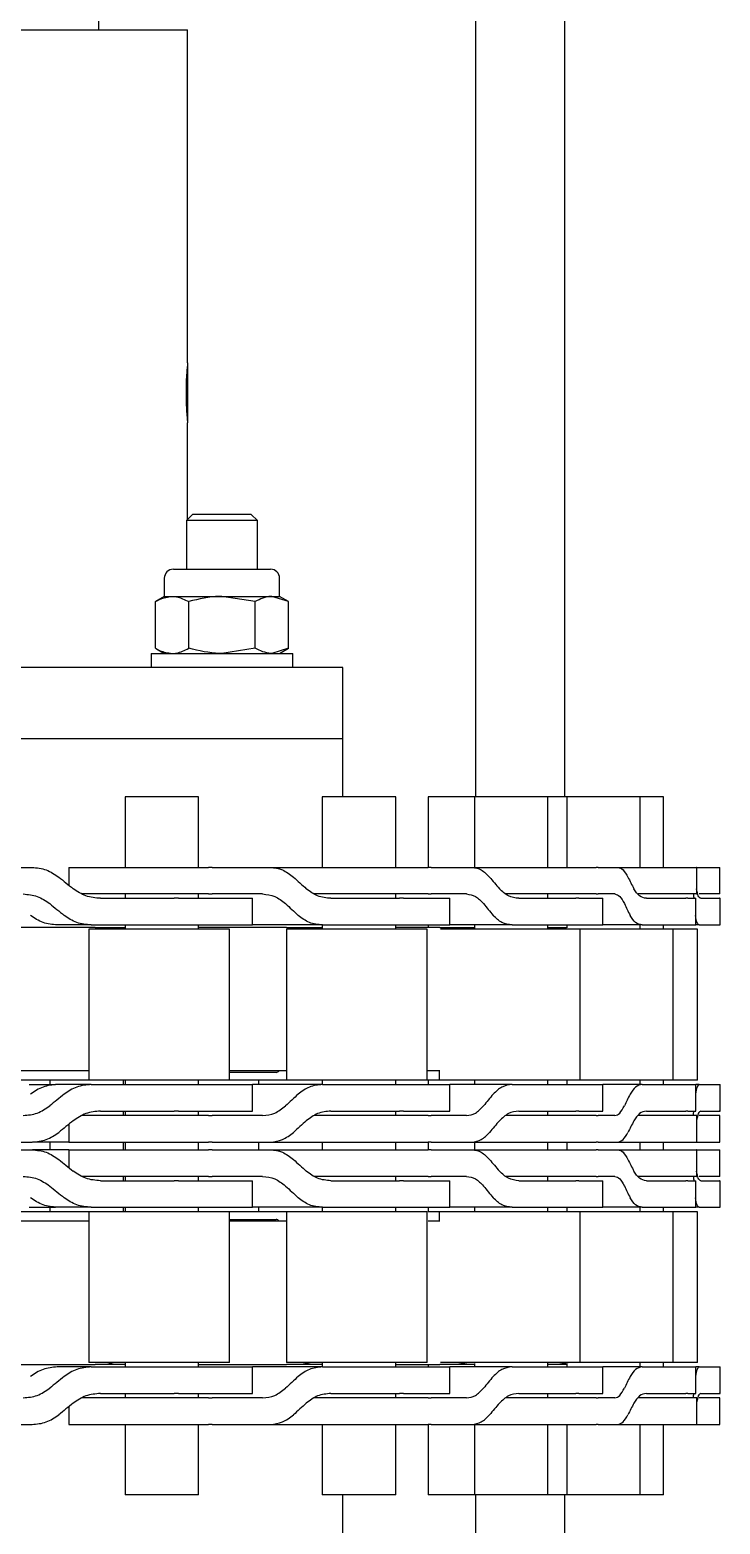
# Model space of a CAD drawing. Header units: millimetres. Extents: x 0 to 11880, y 0 to 8400.
# Drawn here: x 10841.7 to 10919.5, y 5155.5 to 5324.2 of the extents above; entities that cross this region are included whole.
import ezdxf

# ---------------------------------------------------------------- set-up
doc = ezdxf.new("R2010")
doc.units = ezdxf.units.MM
doc.header["$LTSCALE"] = 20

msp = doc.modelspace()

# ---------------------------------------------------------------- linework, layer by layer
at = {"color": 7, "linetype": 'Continuous', "lineweight": 25}
for p, q in [((10891.98, 5237.65), (10891.98, 5330.25)), ((10901.98, 5330.25), (10901.98, 5237.65)), ((10849.48, 5324.25), (10849.48, 5328.75)), ((10826.98, 5324.25), (10859.48, 5324.25)), ((10859.48, 5286.65), (10859.48, 5324.25)), ((10859.48, 5286.56), (10859.48, 5279.94)), ((10859.48, 5268.98), (10859.48, 5279.89)), ((10860.04, 5269.55), (10859.35, 5268.86)), ((10859.35, 5268.86), (10859.35, 5263.35)), ((10867.35, 5268.86), (10859.35, 5268.86)), ((10866.66, 5269.55), (10860.04, 5269.55)), ((10867.35, 5268.86), (10866.66, 5269.55)), ((10867.35, 5263.35), (10867.35, 5268.86)), ((10857.87, 5263.35), (10858.6, 5263.35)), ((10858.6, 5263.35), (10868.83, 5263.35)), ((10856.85, 5262.33), (10856.85, 5260.29)), ((10869.85, 5260.29), (10869.85, 5262.33)), ((10856.85, 5260.29), (10855.84, 5259.71)), ((10856.85, 5260.29), (10857.72, 5260.29)), ((10857.72, 5260.29), (10863.35, 5260.29)), ((10867.1, 5259.71), (10863.35, 5260.29)), ((10863.35, 5260.29), (10868.98, 5260.29)), ((10868.98, 5260.29), (10869.85, 5260.29)), ((10870.85, 5259.71), (10868.98, 5260.29)), ((10870.85, 5259.71), (10869.85, 5260.29)), ((10855.84, 5254.43), (10855.84, 5259.71)), ((10859.6, 5254.43), (10859.6, 5259.71)), ((10867.1, 5254.43), (10867.1, 5259.71)), ((10870.85, 5254.43), (10870.85, 5259.71)), ((10855.35, 5253.85), (10855.35, 5252.25)), ((10855.35, 5253.85), (10871.35, 5253.85)), ((10855.84, 5254.43), (10856.85, 5253.85)), ((10867.1, 5254.43), (10863.35, 5253.85)), ((10870.85, 5254.43), (10868.98, 5253.85)), ((10869.85, 5253.85), (10870.85, 5254.43)), ((10871.35, 5252.25), (10871.35, 5253.85)), ((10876.98, 5252.25), (10776.98, 5252.25)), ((10876.98, 5244.25), (10876.98, 5252.25)), ((10776.98, 5244.25), (10876.98, 5244.25)), ((10876.98, 5237.65), (10876.98, 5244.25)), ((10852.43, 5237.65), (10852.43, 5229.69)), ((10860.71, 5237.65), (10852.43, 5237.65)), ((10860.71, 5229.69), (10860.71, 5237.65)), ((10874.67, 5237.65), (10874.67, 5229.69)), ((10882.95, 5237.65), (10874.67, 5237.65)), ((10882.95, 5229.69), (10882.95, 5237.65)), ((10886.6, 5237.65), (10886.6, 5229.69)), ((10891.84, 5237.65), (10886.6, 5237.65)), ((10891.84, 5237.65), (10891.84, 5229.69)), ((10900.12, 5237.65), (10891.84, 5237.65)), ((10900.12, 5229.69), (10900.12, 5237.65)), ((10902.25, 5237.65), (10900.12, 5237.65)), ((10902.25, 5237.65), (10902.25, 5229.69)), ((10910.53, 5237.65), (10902.25, 5237.65)), ((10910.53, 5229.69), (10910.53, 5237.65)), ((10913.17, 5237.65), (10910.53, 5237.65)), ((10913.17, 5229.69), (10913.17, 5237.65)), ((10835.16, 5229.69), (10841.93, 5229.69)), ((10846.07, 5229.69), (10846.07, 5227.68)), ((10846.07, 5229.69), (10861.82, 5229.69)), ((10862.26, 5229.69), (10861.82, 5229.69)), ((10862.26, 5229.69), (10863.15, 5229.69)), ((10863.15, 5229.69), (10868.8, 5229.69)), ((10868.8, 5229.69), (10886.62, 5229.69)), ((10886.95, 5229.69), (10886.62, 5229.69)), ((10886.95, 5229.69), (10887.6, 5229.69)), ((10887.6, 5229.69), (10891.57, 5229.69)), ((10891.53, 5229.69), (10905.57, 5229.69)), ((10905.78, 5229.69), (10905.57, 5229.69)), ((10905.78, 5229.69), (10906.11, 5229.69)), ((10906.11, 5229.69), (10908.03, 5229.69)), ((10908.03, 5229.69), (10916.84, 5229.69)), ((10916.89, 5229.69), (10916.84, 5229.69)), ((10916.89, 5229.69), (10916.92, 5229.69)), ((10916.92, 5226.69), (10916.92, 5229.69)), ((10916.92, 5229.69), (10919.53, 5229.69)), ((10919.53, 5226.69), (10919.53, 5229.69)), ((10861.82, 5226.69), (10847.51, 5226.69)), ((10852.43, 5226.69), (10852.43, 5226.2)), ((10860.71, 5226.2), (10860.71, 5226.69)), ((10861.82, 5226.69), (10862.26, 5226.69)), ((10863.15, 5226.69), (10862.26, 5226.69)), ((10867.94, 5226.69), (10863.15, 5226.69)), ((10886.62, 5226.69), (10873.74, 5226.69)), ((10882.95, 5226.2), (10882.95, 5226.69)), ((10886.62, 5226.69), (10886.95, 5226.69)), ((10887.6, 5226.69), (10886.95, 5226.69)), ((10890.94, 5226.69), (10887.6, 5226.69)), ((10905.57, 5226.69), (10895.39, 5226.69)), ((10900.12, 5226.2), (10900.12, 5226.69)), ((10905.57, 5226.69), (10905.78, 5226.69)), ((10906.11, 5226.69), (10905.78, 5226.69)), ((10907.69, 5226.69), (10906.11, 5226.69)), ((10916.84, 5226.69), (10910.31, 5226.69)), ((10916.84, 5226.69), (10916.89, 5226.69)), ((10916.92, 5226.69), (10916.89, 5226.69)), ((10919.53, 5226.69), (10917.17, 5226.69)), ((10849.64, 5226.2), (10856.86, 5226.2)), ((10856.86, 5226.2), (10857.97, 5226.2)), ((10858.46, 5226.2), (10857.97, 5226.2)), ((10858.46, 5226.2), (10866.78, 5226.2)), ((10866.78, 5223.2), (10866.78, 5226.2)), ((10875.63, 5226.2), (10882.36, 5226.2)), ((10882.36, 5226.2), (10883.39, 5226.2)), ((10883.82, 5226.2), (10883.39, 5226.2)), ((10883.82, 5226.2), (10889.07, 5226.2)), ((10889.07, 5223.2), (10889.07, 5226.2)), ((10896.85, 5226.2), (10902.44, 5226.2)), ((10902.44, 5226.2), (10903.28, 5226.2)), ((10903.61, 5226.2), (10903.28, 5226.2)), ((10903.61, 5226.2), (10906.31, 5226.2)), ((10906.31, 5223.2), (10906.31, 5226.2)), ((10911.23, 5226.2), (10915.14, 5226.2)), ((10915.14, 5226.2), (10915.7, 5226.2)), ((10915.9, 5226.2), (10915.7, 5226.2)), ((10915.9, 5226.2), (10916.81, 5226.2)), ((10916.81, 5223.2), (10916.81, 5226.2)), ((10917.37, 5226.2), (10919.2, 5226.2)), ((10919.2, 5226.2), (10919.44, 5226.2)), ((10919.49, 5226.2), (10919.44, 5226.2)), ((10919.49, 5226.2), (10919.55, 5226.2)), ((10919.55, 5223.2), (10919.55, 5226.2)), ((10849.03, 5222.91), (10836.66, 5222.91)), ((10848.61, 5223.2), (10844.77, 5223.2)), ((10848.61, 5223.2), (10856.86, 5223.2)), ((10850.5, 5222.84), (10849.03, 5222.91)), ((10849.03, 5222.91), (10852.43, 5222.91)), ((10852.43, 5223.2), (10852.43, 5222.7)), ((10856.86, 5223.2), (10857.97, 5223.2)), ((10857.97, 5223.2), (10858.46, 5223.2)), ((10858.46, 5223.2), (10866.78, 5223.2)), ((10860.71, 5222.7), (10860.71, 5223.2)), ((10870.62, 5222.91), (10860.71, 5222.91)), ((10874.69, 5223.2), (10866.78, 5223.2)), ((10872.52, 5222.84), (10870.62, 5222.91)), ((10870.62, 5222.91), (10874.67, 5222.91)), ((10874.67, 5223.2), (10874.67, 5222.73)), ((10874.69, 5223.2), (10882.36, 5223.2)), ((10882.36, 5223.2), (10883.39, 5223.2)), ((10882.95, 5222.7), (10882.95, 5223.2)), ((10887.94, 5222.91), (10882.95, 5222.91)), ((10883.39, 5223.2), (10883.82, 5223.2)), ((10883.82, 5223.2), (10889.07, 5223.2)), ((10886.6, 5223.2), (10886.6, 5222.91)), ((10890.08, 5222.84), (10887.94, 5222.91)), ((10887.94, 5222.91), (10891.84, 5222.91)), ((10896.1, 5223.2), (10889.07, 5223.2)), ((10891.84, 5223.2), (10891.84, 5222.82)), ((10896.1, 5223.2), (10902.44, 5223.2)), ((10900.12, 5222.7), (10900.12, 5223.2)), ((10900.12, 5222.91), (10902.23, 5222.91)), ((10901.46, 5222.84), (10900.12, 5222.88)), ((10902.25, 5223.2), (10902.25, 5222.87)), ((10902.44, 5223.2), (10903.28, 5223.2)), ((10903.28, 5223.2), (10903.61, 5223.2)), ((10903.61, 5223.2), (10906.31, 5223.2)), ((10910.74, 5223.2), (10906.31, 5223.2)), ((10910.53, 5222.7), (10910.53, 5223.2)), ((10910.74, 5223.2), (10915.14, 5223.2)), ((10913.17, 5222.7), (10913.17, 5223.2)), ((10915.14, 5223.2), (10915.7, 5223.2)), ((10915.7, 5223.2), (10915.9, 5223.2)), ((10915.9, 5223.2), (10916.81, 5223.2)), ((10917.19, 5223.2), (10916.81, 5223.2)), ((10917.19, 5223.2), (10919.2, 5223.2)), ((10919.2, 5223.2), (10919.44, 5223.2)), ((10919.44, 5223.2), (10919.49, 5223.2)), ((10919.49, 5223.2), (10919.55, 5223.2)), ((10848.34, 5222.7), (10848.34, 5205.68)), ((10864.22, 5222.7), (10848.34, 5222.7)), ((10851.13, 5222.7), (10850.5, 5222.84)), ((10864.22, 5205.68), (10864.22, 5222.7)), ((10870.63, 5222.7), (10870.63, 5205.68)), ((10886.51, 5222.7), (10870.63, 5222.7)), ((10873.38, 5222.7), (10872.52, 5222.84)), ((10886.51, 5205.68), (10886.51, 5222.7)), ((10903.75, 5222.7), (10888.01, 5222.7)), ((10891.09, 5222.7), (10890.08, 5222.84)), ((10902.52, 5222.7), (10901.46, 5222.84)), ((10903.75, 5205.68), (10903.75, 5222.7)), ((10914.25, 5222.7), (10903.75, 5222.7)), ((10914.25, 5205.68), (10914.25, 5222.7)), ((10916.99, 5222.7), (10914.25, 5222.7)), ((10916.99, 5205.68), (10916.99, 5222.7)), ((10839.06, 5206.75), (10848.34, 5206.75)), ((10864.22, 5206.75), (10870.62, 5206.75)), ((10869.45, 5206.55), (10864.22, 5206.55)), ((10886.51, 5206.75), (10887.94, 5206.75)), ((10887.87, 5206.75), (10887.87, 5205.68)), ((10848.34, 5205.68), (10840.46, 5205.68)), ((10841.62, 5205.18), (10844.13, 5205.18)), ((10843.95, 5205.68), (10843.95, 5205.18)), ((10844.13, 5205.18), (10844.58, 5205.18)), ((10844.77, 5205.18), (10844.58, 5205.18)), ((10848.61, 5205.18), (10844.77, 5205.18)), ((10864.22, 5205.68), (10848.34, 5205.68)), ((10848.61, 5205.18), (10856.86, 5205.18)), ((10852.23, 5205.18), (10852.23, 5205.68)), ((10852.43, 5205.68), (10852.43, 5205.18)), ((10856.86, 5205.18), (10857.97, 5205.18)), ((10857.97, 5205.18), (10858.46, 5205.18)), ((10858.46, 5205.18), (10866.78, 5205.18)), ((10860.71, 5205.18), (10860.71, 5205.68)), ((10870.63, 5205.68), (10864.22, 5205.68)), ((10866.78, 5202.18), (10866.78, 5205.18)), ((10874.69, 5205.18), (10866.78, 5205.18)), ((10867.46, 5205.68), (10867.46, 5205.18)), ((10886.51, 5205.68), (10870.63, 5205.68)), ((10874.67, 5205.68), (10874.67, 5205.18)), ((10874.69, 5205.18), (10882.36, 5205.18)), ((10882.36, 5205.18), (10883.39, 5205.18)), ((10882.95, 5205.18), (10882.95, 5205.68)), ((10883.39, 5205.18), (10883.82, 5205.18)), ((10883.82, 5205.18), (10889.07, 5205.18)), ((10887.87, 5205.68), (10886.51, 5205.68)), ((10886.6, 5205.68), (10886.6, 5205.18)), ((10903.75, 5205.68), (10887.87, 5205.68)), ((10889.07, 5202.18), (10889.07, 5205.18)), ((10896.1, 5205.18), (10889.07, 5205.18)), ((10891.84, 5205.68), (10891.84, 5205.18)), ((10896.1, 5205.18), (10902.44, 5205.18)), ((10900.12, 5205.18), (10900.12, 5205.68)), ((10902.25, 5205.68), (10902.25, 5205.18)), ((10902.44, 5205.18), (10903.28, 5205.18)), ((10903.28, 5205.18), (10903.61, 5205.18)), ((10903.61, 5205.18), (10906.31, 5205.18)), ((10914.25, 5205.68), (10903.75, 5205.68)), ((10906.31, 5202.18), (10906.31, 5205.18)), ((10910.74, 5205.18), (10906.31, 5205.18)), ((10910.53, 5205.18), (10910.53, 5205.68)), ((10910.74, 5205.18), (10915.14, 5205.18)), ((10913.17, 5205.18), (10913.17, 5205.68)), ((10916.99, 5205.68), (10914.25, 5205.68)), ((10915.14, 5205.18), (10915.7, 5205.18)), ((10915.7, 5205.18), (10915.9, 5205.18)), ((10915.9, 5205.18), (10916.81, 5205.18)), ((10916.81, 5202.18), (10916.81, 5205.18)), ((10917.19, 5205.18), (10916.81, 5205.18)), ((10917.19, 5205.18), (10919.2, 5205.18)), ((10919.2, 5205.18), (10919.44, 5205.18)), ((10919.44, 5205.18), (10919.49, 5205.18)), ((10919.49, 5205.18), (10919.55, 5205.18)), ((10919.55, 5202.18), (10919.55, 5205.18)), ((10861.82, 5201.69), (10847.51, 5201.69)), ((10849.64, 5202.18), (10856.86, 5202.18)), ((10852.23, 5201.69), (10852.23, 5202.18)), ((10852.43, 5202.18), (10852.43, 5201.69)), ((10856.86, 5202.18), (10857.97, 5202.18)), ((10858.46, 5202.18), (10857.97, 5202.18)), ((10858.46, 5202.18), (10866.78, 5202.18)), ((10860.71, 5201.69), (10860.71, 5202.18)), ((10861.82, 5201.69), (10862.26, 5201.69)), ((10863.15, 5201.69), (10862.26, 5201.69)), ((10867.94, 5201.69), (10863.15, 5201.69)), ((10886.62, 5201.69), (10873.74, 5201.69)), ((10875.63, 5202.18), (10882.36, 5202.18)), ((10882.36, 5202.18), (10883.39, 5202.18)), ((10882.95, 5201.69), (10882.95, 5202.18)), ((10883.82, 5202.18), (10883.39, 5202.18)), ((10883.82, 5202.18), (10889.07, 5202.18)), ((10886.62, 5201.69), (10886.95, 5201.69)), ((10887.6, 5201.69), (10886.95, 5201.69)), ((10890.94, 5201.69), (10887.6, 5201.69)), ((10905.57, 5201.69), (10895.39, 5201.69)), ((10896.85, 5202.18), (10902.44, 5202.18)), ((10900.12, 5201.69), (10900.12, 5202.18)), ((10902.44, 5202.18), (10903.28, 5202.18)), ((10903.61, 5202.18), (10903.28, 5202.18)), ((10903.61, 5202.18), (10906.31, 5202.18)), ((10905.57, 5201.69), (10905.78, 5201.69)), ((10906.11, 5201.69), (10905.78, 5201.69)), ((10907.69, 5201.69), (10906.11, 5201.69)), ((10916.84, 5201.69), (10910.31, 5201.69)), ((10911.23, 5202.18), (10915.14, 5202.18)), ((10915.14, 5202.18), (10915.7, 5202.18)), ((10915.9, 5202.18), (10915.7, 5202.18)), ((10915.9, 5202.18), (10916.81, 5202.18)), ((10916.84, 5201.69), (10916.89, 5201.69)), ((10916.92, 5201.69), (10916.89, 5201.69)), ((10916.92, 5198.69), (10916.92, 5201.69)), ((10919.53, 5201.69), (10917.17, 5201.69)), ((10917.37, 5202.18), (10919.2, 5202.18)), ((10919.2, 5202.18), (10919.44, 5202.18)), ((10919.49, 5202.18), (10919.44, 5202.18)), ((10919.49, 5202.18), (10919.55, 5202.18)), ((10919.53, 5198.69), (10919.53, 5201.69)), ((10846.07, 5200.69), (10846.07, 5198.69)), ((10835.16, 5198.69), (10841.93, 5198.69)), ((10835.16, 5197.81), (10841.93, 5197.81)), ((10845.41, 5198.69), (10841.96, 5198.69)), ((10845.41, 5197.81), (10841.96, 5197.81)), ((10843.95, 5198.69), (10843.95, 5197.81)), ((10846.07, 5198.69), (10845.41, 5198.69)), ((10846.07, 5197.81), (10845.41, 5197.81)), ((10846.07, 5198.69), (10861.82, 5198.69)), ((10846.07, 5197.81), (10846.07, 5195.8)), ((10846.07, 5197.81), (10861.82, 5197.81)), ((10852.23, 5197.81), (10852.23, 5198.69)), ((10852.43, 5198.69), (10852.43, 5197.81)), ((10860.71, 5197.81), (10860.71, 5198.69)), ((10862.26, 5198.69), (10861.82, 5198.69)), ((10862.26, 5197.81), (10861.82, 5197.81)), ((10862.26, 5198.69), (10863.15, 5198.69)), ((10862.26, 5197.81), (10863.15, 5197.81)), ((10863.15, 5198.69), (10868.8, 5198.69)), ((10863.15, 5197.81), (10868.8, 5197.81)), ((10867.46, 5198.69), (10867.46, 5197.81)), ((10868.8, 5198.69), (10886.62, 5198.69)), ((10868.8, 5197.81), (10886.62, 5197.81)), ((10874.67, 5198.69), (10874.67, 5197.81)), ((10882.95, 5197.81), (10882.95, 5198.69)), ((10886.6, 5198.69), (10886.6, 5197.81)), ((10886.95, 5198.69), (10886.62, 5198.69)), ((10886.95, 5197.81), (10886.62, 5197.81)), ((10886.95, 5198.69), (10887.6, 5198.69)), ((10886.95, 5197.81), (10887.6, 5197.81)), ((10887.6, 5198.69), (10891.57, 5198.69)), ((10887.6, 5197.81), (10891.57, 5197.81)), ((10891.53, 5198.69), (10905.57, 5198.69)), ((10891.53, 5197.81), (10905.57, 5197.81)), ((10891.84, 5198.69), (10891.84, 5197.81)), ((10900.12, 5197.81), (10900.12, 5198.69)), ((10902.25, 5198.69), (10902.25, 5197.81)), ((10905.78, 5198.69), (10905.57, 5198.69)), ((10905.78, 5197.81), (10905.57, 5197.81)), ((10905.78, 5198.69), (10906.11, 5198.69)), ((10905.78, 5197.81), (10906.11, 5197.81)), ((10906.11, 5198.69), (10908.03, 5198.69)), ((10906.11, 5197.81), (10908.03, 5197.81)), ((10908.03, 5198.69), (10916.84, 5198.69)), ((10908.03, 5197.81), (10916.84, 5197.81)), ((10910.53, 5197.81), (10910.53, 5198.69)), ((10913.17, 5197.81), (10913.17, 5198.69)), ((10916.89, 5198.69), (10916.84, 5198.69)), ((10916.89, 5197.81), (10916.84, 5197.81)), ((10916.84, 5197.81), (10919.53, 5197.81)), ((10916.89, 5198.69), (10916.92, 5198.69)), ((10916.89, 5197.81), (10916.92, 5197.81)), ((10916.92, 5198.69), (10919.53, 5198.69)), ((10916.92, 5194.81), (10916.92, 5197.81)), ((10919.53, 5194.81), (10919.53, 5197.81)), ((10861.82, 5194.81), (10847.51, 5194.81)), ((10849.64, 5194.32), (10856.86, 5194.32)), ((10852.23, 5194.32), (10852.23, 5194.81)), ((10852.43, 5194.81), (10852.43, 5194.32)), ((10856.86, 5194.32), (10857.97, 5194.32)), ((10858.46, 5194.32), (10857.97, 5194.32)), ((10858.46, 5194.32), (10866.78, 5194.32)), ((10860.71, 5194.32), (10860.71, 5194.81)), ((10861.82, 5194.81), (10862.26, 5194.81)), ((10863.15, 5194.81), (10862.26, 5194.81)), ((10867.94, 5194.81), (10863.15, 5194.81)), ((10866.78, 5191.32), (10866.78, 5194.32)), ((10886.62, 5194.81), (10873.74, 5194.81)), ((10875.63, 5194.32), (10882.36, 5194.32)), ((10882.36, 5194.32), (10883.39, 5194.32)), ((10882.95, 5194.32), (10882.95, 5194.81)), ((10883.82, 5194.32), (10883.39, 5194.32)), ((10883.82, 5194.32), (10889.07, 5194.32)), ((10886.62, 5194.81), (10886.95, 5194.81)), ((10887.6, 5194.81), (10886.95, 5194.81)), ((10890.94, 5194.81), (10887.6, 5194.81)), ((10889.07, 5191.32), (10889.07, 5194.32)), ((10905.57, 5194.81), (10895.39, 5194.81)), ((10896.85, 5194.32), (10902.44, 5194.32)), ((10900.12, 5194.32), (10900.12, 5194.81)), ((10902.44, 5194.32), (10903.28, 5194.32)), ((10903.61, 5194.32), (10903.28, 5194.32)), ((10903.61, 5194.32), (10906.31, 5194.32)), ((10905.57, 5194.81), (10905.78, 5194.81)), ((10906.11, 5194.81), (10905.78, 5194.81)), ((10907.69, 5194.81), (10906.11, 5194.81)), ((10906.31, 5191.32), (10906.31, 5194.32)), ((10916.84, 5194.81), (10910.31, 5194.81)), ((10911.23, 5194.32), (10915.14, 5194.32)), ((10915.14, 5194.32), (10915.7, 5194.32)), ((10915.9, 5194.32), (10915.7, 5194.32)), ((10915.9, 5194.32), (10916.81, 5194.32)), ((10916.81, 5191.32), (10916.81, 5194.32)), ((10916.84, 5194.81), (10916.89, 5194.81)), ((10916.92, 5194.81), (10916.89, 5194.81)), ((10919.53, 5194.81), (10917.17, 5194.81)), ((10917.37, 5194.32), (10919.2, 5194.32)), ((10919.2, 5194.32), (10919.44, 5194.32)), ((10919.49, 5194.32), (10919.44, 5194.32)), ((10919.49, 5194.32), (10919.55, 5194.32)), ((10919.55, 5191.32), (10919.55, 5194.32)), ((10848.34, 5190.82), (10840.46, 5190.82)), ((10841.62, 5191.32), (10844.13, 5191.32)), ((10843.95, 5191.32), (10843.95, 5190.82)), ((10844.13, 5191.32), (10844.58, 5191.32)), ((10844.77, 5191.32), (10844.58, 5191.32)), ((10848.61, 5191.32), (10844.77, 5191.32)), ((10848.34, 5190.82), (10848.34, 5173.8)), ((10864.22, 5190.82), (10848.34, 5190.82)), ((10848.61, 5191.32), (10856.86, 5191.32)), ((10852.23, 5190.82), (10852.23, 5191.32)), ((10852.43, 5191.32), (10852.43, 5190.82)), ((10856.86, 5191.32), (10857.97, 5191.32)), ((10857.97, 5191.32), (10858.46, 5191.32)), ((10858.46, 5191.32), (10866.78, 5191.32)), ((10860.71, 5190.82), (10860.71, 5191.32)), ((10864.22, 5173.8), (10864.22, 5190.82)), ((10870.63, 5190.82), (10864.22, 5190.82)), ((10874.69, 5191.32), (10866.78, 5191.32)), ((10867.46, 5191.32), (10867.46, 5190.82)), ((10870.63, 5190.82), (10870.63, 5173.8)), ((10886.51, 5190.82), (10870.63, 5190.82)), ((10874.67, 5191.32), (10874.67, 5190.82)), ((10874.69, 5191.32), (10882.36, 5191.32)), ((10882.36, 5191.32), (10883.39, 5191.32)), ((10882.95, 5190.82), (10882.95, 5191.32)), ((10883.39, 5191.32), (10883.82, 5191.32)), ((10883.82, 5191.32), (10889.07, 5191.32)), ((10886.51, 5173.8), (10886.51, 5190.82)), ((10886.6, 5191.32), (10886.6, 5190.82)), ((10887.87, 5190.82), (10886.6, 5190.82)), ((10887.87, 5190.82), (10887.87, 5189.75)), ((10903.75, 5190.82), (10887.87, 5190.82)), ((10896.1, 5191.32), (10889.07, 5191.32)), ((10891.84, 5191.32), (10891.84, 5190.82)), ((10896.1, 5191.32), (10902.44, 5191.32)), ((10900.12, 5190.82), (10900.12, 5191.32)), ((10902.25, 5191.32), (10902.25, 5190.82)), ((10902.44, 5191.32), (10903.28, 5191.32)), ((10903.28, 5191.32), (10903.61, 5191.32)), ((10903.61, 5191.32), (10906.31, 5191.32)), ((10903.75, 5173.8), (10903.75, 5190.82)), ((10914.25, 5190.82), (10903.75, 5190.82)), ((10910.74, 5191.32), (10906.31, 5191.32)), ((10910.53, 5190.82), (10910.53, 5191.32)), ((10910.74, 5191.32), (10915.14, 5191.32)), ((10913.17, 5190.82), (10913.17, 5191.32)), ((10914.25, 5173.8), (10914.25, 5190.82)), ((10916.99, 5190.82), (10914.25, 5190.82)), ((10915.14, 5191.32), (10915.7, 5191.32)), ((10915.7, 5191.32), (10915.9, 5191.32)), ((10915.9, 5191.32), (10916.81, 5191.32)), ((10917.19, 5191.32), (10916.81, 5191.32)), ((10916.99, 5173.8), (10916.99, 5190.82)), ((10917.19, 5191.32), (10919.2, 5191.32)), ((10919.2, 5191.32), (10919.44, 5191.32)), ((10919.44, 5191.32), (10919.49, 5191.32)), ((10919.49, 5191.32), (10919.55, 5191.32)), ((10848.34, 5189.75), (10839.06, 5189.75)), ((10864.22, 5189.95), (10869.45, 5189.95)), ((10870.62, 5189.75), (10864.22, 5189.75)), ((10887.94, 5189.75), (10886.6, 5189.75)), ((10836.66, 5173.58), (10849.03, 5173.58)), ((10848.61, 5173.3), (10844.77, 5173.3)), ((10864.22, 5173.8), (10848.34, 5173.8)), ((10848.61, 5173.3), (10856.86, 5173.3)), ((10849.03, 5173.58), (10850.5, 5173.65)), ((10852.43, 5173.58), (10849.03, 5173.58)), ((10850.5, 5173.65), (10851.07, 5173.8)), ((10852.43, 5173.8), (10852.43, 5173.3)), ((10856.86, 5173.3), (10857.97, 5173.3)), ((10857.97, 5173.3), (10858.46, 5173.3)), ((10858.46, 5173.3), (10866.78, 5173.3)), ((10860.71, 5173.3), (10860.71, 5173.8)), ((10860.71, 5173.58), (10870.62, 5173.58)), ((10866.78, 5170.3), (10866.78, 5173.3)), ((10874.69, 5173.3), (10866.78, 5173.3)), ((10870.62, 5173.58), (10872.52, 5173.65)), ((10874.67, 5173.58), (10870.62, 5173.58)), ((10886.51, 5173.8), (10870.63, 5173.8)), ((10872.52, 5173.65), (10873.29, 5173.8)), ((10874.67, 5173.76), (10874.67, 5173.3)), ((10874.69, 5173.3), (10882.36, 5173.3)), ((10882.36, 5173.3), (10883.39, 5173.3)), ((10882.95, 5173.3), (10882.95, 5173.8)), ((10882.95, 5173.58), (10887.94, 5173.58)), ((10883.39, 5173.3), (10883.82, 5173.3)), ((10883.82, 5173.3), (10889.07, 5173.3)), ((10886.6, 5173.58), (10886.6, 5173.3)), ((10887.94, 5173.58), (10890.08, 5173.65)), ((10891.84, 5173.58), (10887.94, 5173.58)), ((10903.75, 5173.8), (10888.01, 5173.8)), ((10889.07, 5170.3), (10889.07, 5173.3)), ((10896.1, 5173.3), (10889.07, 5173.3)), ((10890.08, 5173.65), (10890.98, 5173.8)), ((10891.84, 5173.67), (10891.84, 5173.3)), ((10896.1, 5173.3), (10902.44, 5173.3)), ((10900.12, 5173.3), (10900.12, 5173.8)), ((10900.12, 5173.61), (10901.46, 5173.65)), ((10902.23, 5173.58), (10900.12, 5173.58)), ((10901.46, 5173.65), (10902.4, 5173.8)), ((10902.25, 5173.63), (10902.25, 5173.3)), ((10902.44, 5173.3), (10903.28, 5173.3)), ((10903.28, 5173.3), (10903.61, 5173.3)), ((10903.61, 5173.3), (10906.31, 5173.3)), ((10914.25, 5173.8), (10903.75, 5173.8)), ((10906.31, 5170.3), (10906.31, 5173.3)), ((10910.74, 5173.3), (10906.31, 5173.3)), ((10910.53, 5173.3), (10910.53, 5173.8)), ((10910.74, 5173.3), (10915.14, 5173.3)), ((10913.17, 5173.3), (10913.17, 5173.8)), ((10916.99, 5173.8), (10914.25, 5173.8)), ((10915.14, 5173.3), (10915.7, 5173.3)), ((10915.7, 5173.3), (10915.9, 5173.3)), ((10915.9, 5173.3), (10916.81, 5173.3)), ((10916.81, 5170.3), (10916.81, 5173.3)), ((10917.19, 5173.3), (10916.81, 5173.3)), ((10917.19, 5173.3), (10919.2, 5173.3)), ((10919.2, 5173.3), (10919.44, 5173.3)), ((10919.44, 5173.3), (10919.49, 5173.3)), ((10919.49, 5173.3), (10919.55, 5173.3)), ((10919.55, 5170.3), (10919.55, 5173.3)), ((10861.82, 5169.81), (10847.51, 5169.81)), ((10849.64, 5170.3), (10856.86, 5170.3)), ((10852.43, 5170.3), (10852.43, 5169.81)), ((10856.86, 5170.3), (10857.97, 5170.3)), ((10858.46, 5170.3), (10857.97, 5170.3)), ((10858.46, 5170.3), (10866.78, 5170.3)), ((10860.71, 5169.81), (10860.71, 5170.3)), ((10861.82, 5169.81), (10862.26, 5169.81)), ((10863.15, 5169.81), (10862.26, 5169.81)), ((10867.94, 5169.81), (10863.15, 5169.81)), ((10886.62, 5169.81), (10873.68, 5169.81)), ((10875.63, 5170.3), (10882.36, 5170.3)), ((10882.36, 5170.3), (10883.39, 5170.3)), ((10882.95, 5169.81), (10882.95, 5170.3)), ((10883.82, 5170.3), (10883.39, 5170.3)), ((10883.82, 5170.3), (10889.07, 5170.3)), ((10886.62, 5169.81), (10886.95, 5169.81)), ((10887.6, 5169.81), (10886.95, 5169.81)), ((10890.94, 5169.81), (10887.6, 5169.81)), ((10905.57, 5169.81), (10895.39, 5169.81)), ((10896.85, 5170.3), (10902.44, 5170.3)), ((10900.12, 5169.81), (10900.12, 5170.3)), ((10902.44, 5170.3), (10903.28, 5170.3)), ((10903.61, 5170.3), (10903.28, 5170.3)), ((10903.61, 5170.3), (10906.31, 5170.3)), ((10905.57, 5169.81), (10905.78, 5169.81)), ((10906.11, 5169.81), (10905.78, 5169.81)), ((10907.69, 5169.81), (10906.11, 5169.81)), ((10916.84, 5169.81), (10910.31, 5169.81)), ((10911.23, 5170.3), (10915.14, 5170.3)), ((10915.14, 5170.3), (10915.7, 5170.3)), ((10915.9, 5170.3), (10915.7, 5170.3)), ((10915.9, 5170.3), (10916.81, 5170.3)), ((10916.84, 5169.81), (10916.89, 5169.81)), ((10916.92, 5169.81), (10916.89, 5169.81)), ((10916.92, 5166.81), (10916.92, 5169.81)), ((10919.53, 5169.81), (10917.17, 5169.81)), ((10917.37, 5170.3), (10919.2, 5170.3)), ((10919.2, 5170.3), (10919.44, 5170.3)), ((10919.49, 5170.3), (10919.44, 5170.3)), ((10919.49, 5170.3), (10919.55, 5170.3)), ((10919.53, 5166.81), (10919.53, 5169.81)), ((10846.07, 5168.81), (10846.07, 5166.81)), ((10835.16, 5166.81), (10841.93, 5166.81)), ((10846.07, 5166.81), (10861.82, 5166.81)), ((10852.43, 5166.81), (10852.43, 5158.85)), ((10860.71, 5158.85), (10860.71, 5166.81)), ((10862.26, 5166.81), (10861.82, 5166.81)), ((10862.26, 5166.81), (10863.15, 5166.81)), ((10863.15, 5166.81), (10868.8, 5166.81)), ((10868.8, 5166.81), (10886.62, 5166.81)), ((10874.67, 5166.81), (10874.67, 5158.85)), ((10882.95, 5158.85), (10882.95, 5166.81)), ((10886.6, 5166.81), (10886.6, 5158.85)), ((10886.95, 5166.81), (10886.62, 5166.81)), ((10886.95, 5166.81), (10887.6, 5166.81)), ((10887.6, 5166.81), (10891.57, 5166.81)), ((10891.53, 5166.81), (10905.57, 5166.81)), ((10891.84, 5166.81), (10891.84, 5158.85)), ((10900.12, 5158.85), (10900.12, 5166.81)), ((10902.25, 5166.81), (10902.25, 5158.85)), ((10905.78, 5166.81), (10905.57, 5166.81)), ((10905.78, 5166.81), (10906.11, 5166.81)), ((10906.11, 5166.81), (10908.03, 5166.81)), ((10908.03, 5166.81), (10916.84, 5166.81)), ((10910.53, 5158.85), (10910.53, 5166.81)), ((10913.17, 5158.85), (10913.17, 5166.81)), ((10916.89, 5166.81), (10916.84, 5166.81)), ((10916.84, 5166.81), (10919.53, 5166.81)), ((10916.89, 5166.81), (10916.92, 5166.81)), ((10860.71, 5158.85), (10852.43, 5158.85)), ((10882.95, 5158.85), (10874.67, 5158.85)), ((10876.98, 5152.25), (10876.98, 5158.85)), ((10891.84, 5158.85), (10886.6, 5158.85)), ((10900.12, 5158.85), (10891.84, 5158.85)), ((10891.98, 5083.25), (10891.98, 5158.85)), ((10902.25, 5158.85), (10900.12, 5158.85)), ((10901.98, 5158.85), (10901.98, 5094.15)), ((10910.53, 5158.85), (10902.25, 5158.85)), ((10913.17, 5158.85), (10910.53, 5158.85))]:
    msp.add_line(p, q, dxfattribs=at)
for centre, radius, start, end in [((10857.87, 5262.33), 1.02, 90, 180), ((10868.83, 5262.33), 1.02, 0, 90), ((10869.45, 5206.95), 0.4, 270, 330), ((10869.45, 5189.55), 0.4, 30, 90)]:
    msp.add_arc(centre, radius, start, end, dxfattribs=at)
for centre, major_axis, ratio, start_param, end_param in [((10856.15, 5227.94), (49.84, -39.33), 0.102286, 4.566793, 4.600196), ((10897.14, 5227.94), (49.04, -37.56), 0.259877, 4.368547, 4.401951), ((10931.25, 5227.94), (47.84, -33.96), 0.428139, 4.152991, 4.186394), ((10955.16, 5227.94), (47.14, -27.28), 0.610618, 3.883407, 3.91681), ((10856.15, 5224.11), (49.84, -39.33), 0.102286, 4.545878, 4.579289), ((10897.14, 5224.11), (49.04, -37.56), 0.259877, 4.347633, 4.381043), ((10931.25, 5224.11), (47.84, -33.96), 0.428139, 4.132077, 4.165487), ((10955.16, 5224.11), (47.14, -27.28), 0.610618, 3.862493, 3.895903), ((10856.15, 5204.26), (49.84, 39.33), 0.102286, 1.703896, 1.737307), ((10897.14, 5204.26), (49.04, 37.56), 0.259877, 1.902142, 1.935552), ((10931.25, 5204.26), (47.84, 33.96), 0.428139, 2.117698, 2.151109), ((10955.16, 5204.26), (47.14, 27.28), 0.610618, 2.387282, 2.420693), ((10856.15, 5200.43), (49.84, 39.33), 0.102286, 1.682989, 1.716392), ((10897.14, 5200.43), (49.04, 37.56), 0.259877, 1.881235, 1.914638), ((10931.25, 5200.43), (47.84, 33.96), 0.428139, 2.096791, 2.130194), ((10955.16, 5200.43), (47.14, 27.28), 0.610618, 2.366375, 2.399778), ((10856.15, 5196.06), (49.84, -39.33), 0.102286, 4.566793, 4.600196), ((10897.14, 5196.06), (49.04, -37.56), 0.259877, 4.368547, 4.401951), ((10931.25, 5196.06), (47.84, -33.96), 0.428139, 4.152991, 4.186394), ((10955.16, 5196.06), (47.14, -27.28), 0.610618, 3.883407, 3.91681), ((10856.15, 5192.23), (49.84, -39.33), 0.102286, 4.545878, 4.579289), ((10897.14, 5192.23), (49.04, -37.56), 0.259877, 4.347633, 4.381043), ((10931.25, 5192.23), (47.84, -33.96), 0.428139, 4.132077, 4.165487), ((10955.16, 5192.23), (47.14, -27.28), 0.610618, 3.862493, 3.895903), ((10856.15, 5172.38), (49.84, 39.33), 0.102286, 1.703896, 1.737307), ((10897.14, 5172.38), (49.04, 37.56), 0.259877, 1.902142, 1.935552), ((10931.25, 5172.38), (47.84, 33.96), 0.428139, 2.117698, 2.151109), ((10955.16, 5172.38), (47.14, 27.28), 0.610618, 2.387282, 2.420693), ((10856.15, 5168.55), (49.84, 39.33), 0.102286, 1.682989, 1.716392), ((10897.14, 5168.55), (49.04, 37.56), 0.259877, 1.881235, 1.914638), ((10931.25, 5168.55), (47.84, 33.96), 0.428139, 2.096791, 2.130194), ((10955.16, 5168.55), (47.14, 27.28), 0.610618, 2.366375, 2.399778)]:
    msp.add_ellipse(centre, major_axis=major_axis, ratio=ratio, start_param=start_param, end_param=end_param, dxfattribs=at)
for points, knots in [([(10859.48, 5286.65), (10859.48, 5286.65), (10859.48, 5286.71), (10859.46, 5286.49), (10859.41, 5285.96), (10859.34, 5285.09), (10859.3, 5284.13), (10859.3, 5283.5), (10859.3, 5283.25)], [0, 0, 0, 0, 0.001395, 0.215015, 0.428608, 0.643202, 0.858283, 1, 1, 1, 1]), ([(10859.3, 5283.25), (10859.3, 5282.87), (10859.31, 5282.1), (10859.37, 5281.09), (10859.43, 5280.32), (10859.47, 5279.89), (10859.47, 5279.89), (10859.47, 5279.89)], [0, 0, 0, 0, 0.214038, 0.428047, 0.642794, 0.858027, 1, 1, 1, 1]), ([(10855.84, 5259.71), (10856, 5259.79), (10856.61, 5260.13), (10857.25, 5260.22), (10857.72, 5260.29)], [0, 0, 0, 0, 0.257551, 1, 1, 1, 1]), ([(10857.72, 5260.29), (10857.89, 5260.28), (10858.53, 5260.25), (10859.14, 5259.93), (10859.6, 5259.71)], [0, 0, 0, 0, 0.2686336, 1, 1, 1, 1]), ([(10863.35, 5260.29), (10863.26, 5260.29), (10861.99, 5260.28), (10860.75, 5259.98), (10859.6, 5259.71)], [0, 0, 0, 0, 0.0702148, 1, 1, 1, 1]), ([(10868.98, 5260.29), (10868.93, 5260.29), (10868.3, 5260.28), (10867.68, 5259.98), (10867.1, 5259.71)], [0, 0, 0, 0, 0.0702148, 1, 1, 1, 1]), ([(10855.84, 5254.43), (10856, 5254.34), (10856.61, 5254), (10857.25, 5253.91), (10857.72, 5253.85)], [0, 0, 0, 0, 0.257551, 1, 1, 1, 1]), ([(10857.72, 5253.85), (10857.89, 5253.85), (10858.53, 5253.89), (10859.14, 5254.2), (10859.6, 5254.43)], [0, 0, 0, 0, 0.268634, 1, 1, 1, 1]), ([(10863.35, 5253.85), (10863.26, 5253.85), (10861.99, 5253.86), (10860.75, 5254.15), (10859.6, 5254.43)], [0, 0, 0, 0, 0.070215, 1, 1, 1, 1]), ([(10868.98, 5253.85), (10868.93, 5253.85), (10868.3, 5253.86), (10867.68, 5254.15), (10867.1, 5254.43)], [0, 0, 0, 0, 0.070215, 1, 1, 1, 1]), ([(10841.93, 5229.69), (10842.47, 5229.64), (10843.56, 5229.54), (10844.48, 5228.91), (10844.94, 5228.6)], [0, 0, 0, 0, 0.501325, 1, 1, 1, 1]), ([(10868.8, 5229.69), (10869.27, 5229.64), (10870.2, 5229.54), (10871.01, 5228.91), (10871.42, 5228.6)], [0, 0, 0, 0, 0.501325, 1, 1, 1, 1]), ([(10891.57, 5229.69), (10891.92, 5229.64), (10892.62, 5229.54), (10893.24, 5228.91), (10893.54, 5228.6)], [0, 0, 0, 0, 0.501325, 1, 1, 1, 1]), ([(10908.03, 5229.69), (10908.22, 5229.64), (10908.61, 5229.54), (10908.97, 5228.91), (10909.15, 5228.6)], [0, 0, 0, 0, 0.501325, 1, 1, 1, 1]), ([(10840.93, 5226.69), (10841.47, 5226.64), (10842.55, 5226.54), (10843.47, 5225.91), (10843.92, 5225.6)], [0, 0, 0, 0, 0.501749, 1, 1, 1, 1]), ([(10849.64, 5226.2), (10849.08, 5226.24), (10847.96, 5226.34), (10847.04, 5226.97), (10846.57, 5227.28)], [0, 0, 0, 0, 0.5013245, 1, 1, 1, 1]), ([(10867.94, 5226.69), (10868.4, 5226.64), (10869.33, 5226.54), (10870.13, 5225.91), (10870.52, 5225.6)], [0, 0, 0, 0, 0.501749, 1, 1, 1, 1]), ([(10875.63, 5226.2), (10875.12, 5226.24), (10874.1, 5226.34), (10873.28, 5226.97), (10872.86, 5227.28)], [0, 0, 0, 0, 0.5013245, 1, 1, 1, 1]), ([(10890.94, 5226.69), (10891.28, 5226.64), (10891.96, 5226.54), (10892.56, 5225.91), (10892.86, 5225.6)], [0, 0, 0, 0, 0.5017487, 1, 1, 1, 1]), ([(10896.85, 5226.2), (10896.44, 5226.24), (10895.63, 5226.34), (10894.98, 5226.97), (10894.66, 5227.28)], [0, 0, 0, 0, 0.5013245, 1, 1, 1, 1]), ([(10907.69, 5226.69), (10907.87, 5226.64), (10908.23, 5226.54), (10908.58, 5225.91), (10908.75, 5225.6)], [0, 0, 0, 0, 0.501749, 1, 1, 1, 1]), ([(10911.23, 5226.2), (10910.97, 5226.24), (10910.44, 5226.34), (10910.03, 5226.97), (10909.83, 5227.28)], [0, 0, 0, 0, 0.501325, 1, 1, 1, 1]), ([(10916.53, 5226.69), (10916.53, 5226.66), (10916.54, 5226.63), (10916.58, 5226.27), (10916.58, 5226.2)], [0, 0, 0, 0, 0.793609, 1, 1, 1, 1]), ([(10917.37, 5226.2), (10917.27, 5226.24), (10917.07, 5226.34), (10916.95, 5226.97), (10916.89, 5227.28)], [0, 0, 0, 0, 0.5013245, 1, 1, 1, 1]), ([(10844.77, 5223.2), (10844.23, 5223.24), (10843.14, 5223.34), (10842.21, 5223.97), (10841.75, 5224.28)], [0, 0, 0, 0, 0.501092, 1, 1, 1, 1]), ([(10848.61, 5223.2), (10848.05, 5223.24), (10846.93, 5223.34), (10846.01, 5223.97), (10845.55, 5224.28)], [0, 0, 0, 0, 0.501092, 1, 1, 1, 1]), ([(10874.69, 5223.2), (10874.18, 5223.24), (10873.18, 5223.34), (10872.36, 5223.97), (10871.95, 5224.28)], [0, 0, 0, 0, 0.501092, 1, 1, 1, 1]), ([(10896.1, 5223.2), (10895.7, 5223.24), (10894.9, 5223.34), (10894.27, 5223.97), (10893.96, 5224.28)], [0, 0, 0, 0, 0.501092, 1, 1, 1, 1]), ([(10910.74, 5223.2), (10910.49, 5223.24), (10909.98, 5223.34), (10909.59, 5223.97), (10909.4, 5224.28)], [0, 0, 0, 0, 0.501092, 1, 1, 1, 1]), ([(10917.19, 5223.2), (10917.1, 5223.24), (10916.93, 5223.34), (10916.83, 5223.97), (10916.78, 5224.28)], [0, 0, 0, 0, 0.501092, 1, 1, 1, 1]), ([(10844.77, 5205.18), (10844.23, 5205.13), (10843.14, 5205.03), (10842.21, 5204.4), (10841.75, 5204.09)], [0, 0, 0, 0, 0.501092, 1, 1, 1, 1]), ([(10848.61, 5205.18), (10848.05, 5205.13), (10846.93, 5205.03), (10846.01, 5204.4), (10845.55, 5204.09)], [0, 0, 0, 0, 0.501092, 1, 1, 1, 1]), ([(10874.69, 5205.18), (10874.18, 5205.13), (10873.18, 5205.03), (10872.36, 5204.4), (10871.95, 5204.09)], [0, 0, 0, 0, 0.5010918, 1, 1, 1, 1]), ([(10896.1, 5205.18), (10895.7, 5205.13), (10894.9, 5205.03), (10894.27, 5204.4), (10893.96, 5204.09)], [0, 0, 0, 0, 0.501092, 1, 1, 1, 1]), ([(10910.74, 5205.18), (10910.49, 5205.13), (10909.98, 5205.03), (10909.59, 5204.4), (10909.4, 5204.09)], [0, 0, 0, 0, 0.501092, 1, 1, 1, 1]), ([(10917.19, 5205.18), (10917.1, 5205.13), (10916.93, 5205.03), (10916.83, 5204.4), (10916.78, 5204.09)], [0, 0, 0, 0, 0.5010918, 1, 1, 1, 1]), ([(10840.93, 5201.69), (10841.47, 5201.73), (10842.55, 5201.83), (10843.47, 5202.46), (10843.92, 5202.77)], [0, 0, 0, 0, 0.501749, 1, 1, 1, 1]), ([(10867.94, 5201.69), (10868.4, 5201.73), (10869.33, 5201.83), (10870.13, 5202.46), (10870.52, 5202.77)], [0, 0, 0, 0, 0.501749, 1, 1, 1, 1]), ([(10890.94, 5201.69), (10891.28, 5201.73), (10891.96, 5201.83), (10892.56, 5202.46), (10892.86, 5202.77)], [0, 0, 0, 0, 0.501749, 1, 1, 1, 1]), ([(10907.69, 5201.69), (10907.87, 5201.73), (10908.23, 5201.83), (10908.58, 5202.46), (10908.75, 5202.77)], [0, 0, 0, 0, 0.501749, 1, 1, 1, 1]), ([(10849.64, 5202.18), (10849.08, 5202.13), (10847.96, 5202.03), (10847.04, 5201.4), (10846.57, 5201.09)], [0, 0, 0, 0, 0.5013245, 1, 1, 1, 1]), ([(10875.63, 5202.18), (10875.12, 5202.13), (10874.1, 5202.03), (10873.28, 5201.4), (10872.86, 5201.09)], [0, 0, 0, 0, 0.5013245, 1, 1, 1, 1]), ([(10896.85, 5202.18), (10896.44, 5202.13), (10895.63, 5202.03), (10894.98, 5201.4), (10894.66, 5201.09)], [0, 0, 0, 0, 0.501325, 1, 1, 1, 1]), ([(10911.23, 5202.18), (10910.97, 5202.13), (10910.44, 5202.03), (10910.03, 5201.4), (10909.83, 5201.09)], [0, 0, 0, 0, 0.501325, 1, 1, 1, 1]), ([(10916.53, 5201.69), (10916.53, 5201.71), (10916.54, 5201.74), (10916.58, 5202.1), (10916.58, 5202.18)], [0, 0, 0, 0, 0.793609, 1, 1, 1, 1]), ([(10917.37, 5202.18), (10917.27, 5202.13), (10917.07, 5202.03), (10916.95, 5201.4), (10916.89, 5201.09)], [0, 0, 0, 0, 0.5013245, 1, 1, 1, 1]), ([(10841.93, 5198.69), (10842.47, 5198.73), (10843.56, 5198.83), (10844.48, 5199.46), (10844.94, 5199.77)], [0, 0, 0, 0, 0.501325, 1, 1, 1, 1]), ([(10868.8, 5198.69), (10869.27, 5198.73), (10870.2, 5198.83), (10871.01, 5199.46), (10871.42, 5199.77)], [0, 0, 0, 0, 0.501325, 1, 1, 1, 1]), ([(10891.57, 5198.69), (10891.92, 5198.73), (10892.62, 5198.83), (10893.24, 5199.46), (10893.54, 5199.77)], [0, 0, 0, 0, 0.501325, 1, 1, 1, 1]), ([(10908.03, 5198.69), (10908.22, 5198.73), (10908.61, 5198.83), (10908.97, 5199.46), (10909.15, 5199.77)], [0, 0, 0, 0, 0.5013245, 1, 1, 1, 1]), ([(10841.93, 5197.81), (10842.47, 5197.76), (10843.56, 5197.66), (10844.48, 5197.03), (10844.94, 5196.72)], [0, 0, 0, 0, 0.501325, 1, 1, 1, 1]), ([(10868.8, 5197.81), (10869.27, 5197.76), (10870.2, 5197.66), (10871.01, 5197.03), (10871.42, 5196.72)], [0, 0, 0, 0, 0.501325, 1, 1, 1, 1]), ([(10891.57, 5197.81), (10891.92, 5197.76), (10892.62, 5197.66), (10893.24, 5197.03), (10893.54, 5196.72)], [0, 0, 0, 0, 0.501325, 1, 1, 1, 1]), ([(10908.03, 5197.81), (10908.22, 5197.76), (10908.61, 5197.66), (10908.97, 5197.03), (10909.15, 5196.72)], [0, 0, 0, 0, 0.501325, 1, 1, 1, 1]), ([(10840.93, 5194.81), (10841.47, 5194.76), (10842.55, 5194.66), (10843.47, 5194.03), (10843.92, 5193.72)], [0, 0, 0, 0, 0.501749, 1, 1, 1, 1]), ([(10849.64, 5194.32), (10849.08, 5194.36), (10847.96, 5194.46), (10847.04, 5195.09), (10846.57, 5195.4)], [0, 0, 0, 0, 0.501325, 1, 1, 1, 1]), ([(10867.94, 5194.81), (10868.4, 5194.76), (10869.33, 5194.66), (10870.13, 5194.03), (10870.52, 5193.72)], [0, 0, 0, 0, 0.501749, 1, 1, 1, 1]), ([(10875.63, 5194.32), (10875.12, 5194.36), (10874.1, 5194.46), (10873.28, 5195.09), (10872.86, 5195.4)], [0, 0, 0, 0, 0.501325, 1, 1, 1, 1]), ([(10890.94, 5194.81), (10891.28, 5194.76), (10891.96, 5194.66), (10892.56, 5194.03), (10892.86, 5193.72)], [0, 0, 0, 0, 0.501749, 1, 1, 1, 1]), ([(10896.85, 5194.32), (10896.44, 5194.36), (10895.63, 5194.46), (10894.98, 5195.09), (10894.66, 5195.4)], [0, 0, 0, 0, 0.501325, 1, 1, 1, 1]), ([(10907.69, 5194.81), (10907.87, 5194.76), (10908.23, 5194.66), (10908.58, 5194.03), (10908.75, 5193.72)], [0, 0, 0, 0, 0.501749, 1, 1, 1, 1]), ([(10911.23, 5194.32), (10910.97, 5194.36), (10910.44, 5194.46), (10910.03, 5195.09), (10909.83, 5195.4)], [0, 0, 0, 0, 0.501325, 1, 1, 1, 1]), ([(10916.53, 5194.81), (10916.53, 5194.78), (10916.54, 5194.75), (10916.58, 5194.39), (10916.58, 5194.32)], [0, 0, 0, 0, 0.793609, 1, 1, 1, 1]), ([(10917.37, 5194.32), (10917.27, 5194.36), (10917.07, 5194.46), (10916.95, 5195.09), (10916.89, 5195.4)], [0, 0, 0, 0, 0.501325, 1, 1, 1, 1]), ([(10844.77, 5191.32), (10844.23, 5191.36), (10843.14, 5191.46), (10842.21, 5192.09), (10841.75, 5192.4)], [0, 0, 0, 0, 0.501092, 1, 1, 1, 1]), ([(10848.61, 5191.32), (10848.05, 5191.36), (10846.93, 5191.46), (10846.01, 5192.09), (10845.55, 5192.4)], [0, 0, 0, 0, 0.501092, 1, 1, 1, 1]), ([(10874.69, 5191.32), (10874.18, 5191.36), (10873.18, 5191.46), (10872.36, 5192.09), (10871.95, 5192.4)], [0, 0, 0, 0, 0.501092, 1, 1, 1, 1]), ([(10896.1, 5191.32), (10895.7, 5191.36), (10894.9, 5191.46), (10894.27, 5192.09), (10893.96, 5192.4)], [0, 0, 0, 0, 0.501092, 1, 1, 1, 1]), ([(10910.74, 5191.32), (10910.49, 5191.36), (10909.98, 5191.46), (10909.59, 5192.09), (10909.4, 5192.4)], [0, 0, 0, 0, 0.501092, 1, 1, 1, 1]), ([(10917.19, 5191.32), (10917.1, 5191.36), (10916.93, 5191.46), (10916.83, 5192.09), (10916.78, 5192.4)], [0, 0, 0, 0, 0.501092, 1, 1, 1, 1]), ([(10844.77, 5173.3), (10844.23, 5173.25), (10843.14, 5173.15), (10842.21, 5172.52), (10841.75, 5172.21)], [0, 0, 0, 0, 0.501092, 1, 1, 1, 1]), ([(10848.61, 5173.3), (10848.05, 5173.25), (10846.93, 5173.15), (10846.01, 5172.52), (10845.55, 5172.21)], [0, 0, 0, 0, 0.5010918, 1, 1, 1, 1]), ([(10874.69, 5173.3), (10874.18, 5173.25), (10873.18, 5173.15), (10872.36, 5172.52), (10871.95, 5172.21)], [0, 0, 0, 0, 0.5010918, 1, 1, 1, 1]), ([(10896.1, 5173.3), (10895.7, 5173.25), (10894.9, 5173.15), (10894.27, 5172.52), (10893.96, 5172.21)], [0, 0, 0, 0, 0.501092, 1, 1, 1, 1]), ([(10910.74, 5173.3), (10910.49, 5173.25), (10909.98, 5173.15), (10909.59, 5172.52), (10909.4, 5172.21)], [0, 0, 0, 0, 0.501092, 1, 1, 1, 1]), ([(10917.19, 5173.3), (10917.1, 5173.25), (10916.93, 5173.15), (10916.83, 5172.52), (10916.78, 5172.21)], [0, 0, 0, 0, 0.501092, 1, 1, 1, 1]), ([(10840.93, 5169.81), (10841.47, 5169.85), (10842.55, 5169.95), (10843.47, 5170.58), (10843.92, 5170.89)], [0, 0, 0, 0, 0.501749, 1, 1, 1, 1]), ([(10867.94, 5169.81), (10868.4, 5169.85), (10869.33, 5169.95), (10870.13, 5170.58), (10870.52, 5170.89)], [0, 0, 0, 0, 0.501749, 1, 1, 1, 1]), ([(10890.94, 5169.81), (10891.28, 5169.85), (10891.96, 5169.95), (10892.56, 5170.58), (10892.86, 5170.89)], [0, 0, 0, 0, 0.501749, 1, 1, 1, 1]), ([(10907.69, 5169.81), (10907.87, 5169.85), (10908.23, 5169.95), (10908.58, 5170.58), (10908.75, 5170.89)], [0, 0, 0, 0, 0.5017487, 1, 1, 1, 1]), ([(10849.64, 5170.3), (10849.08, 5170.25), (10847.96, 5170.15), (10847.04, 5169.52), (10846.57, 5169.21)], [0, 0, 0, 0, 0.501325, 1, 1, 1, 1]), ([(10875.63, 5170.3), (10875.12, 5170.25), (10874.1, 5170.15), (10873.28, 5169.52), (10872.86, 5169.21)], [0, 0, 0, 0, 0.501325, 1, 1, 1, 1]), ([(10896.85, 5170.3), (10896.44, 5170.25), (10895.63, 5170.15), (10894.98, 5169.52), (10894.66, 5169.21)], [0, 0, 0, 0, 0.501325, 1, 1, 1, 1]), ([(10911.23, 5170.3), (10910.97, 5170.25), (10910.44, 5170.15), (10910.03, 5169.52), (10909.83, 5169.21)], [0, 0, 0, 0, 0.501325, 1, 1, 1, 1]), ([(10916.53, 5169.81), (10916.53, 5169.83), (10916.54, 5169.86), (10916.58, 5170.22), (10916.58, 5170.3)], [0, 0, 0, 0, 0.793609, 1, 1, 1, 1]), ([(10917.37, 5170.3), (10917.27, 5170.25), (10917.07, 5170.15), (10916.95, 5169.52), (10916.89, 5169.21)], [0, 0, 0, 0, 0.501325, 1, 1, 1, 1]), ([(10841.93, 5166.81), (10842.47, 5166.85), (10843.56, 5166.95), (10844.48, 5167.58), (10844.94, 5167.89)], [0, 0, 0, 0, 0.501325, 1, 1, 1, 1]), ([(10868.8, 5166.81), (10869.27, 5166.85), (10870.2, 5166.95), (10871.01, 5167.58), (10871.42, 5167.89)], [0, 0, 0, 0, 0.5013245, 1, 1, 1, 1]), ([(10891.57, 5166.81), (10891.92, 5166.85), (10892.62, 5166.95), (10893.24, 5167.58), (10893.54, 5167.89)], [0, 0, 0, 0, 0.501325, 1, 1, 1, 1]), ([(10908.03, 5166.81), (10908.22, 5166.85), (10908.61, 5166.95), (10908.97, 5167.58), (10909.15, 5167.89)], [0, 0, 0, 0, 0.501325, 1, 1, 1, 1])]:
    msp.add_open_spline(points, degree=3, knots=knots, dxfattribs=at)

doc.saveas('drawing.dxf')
